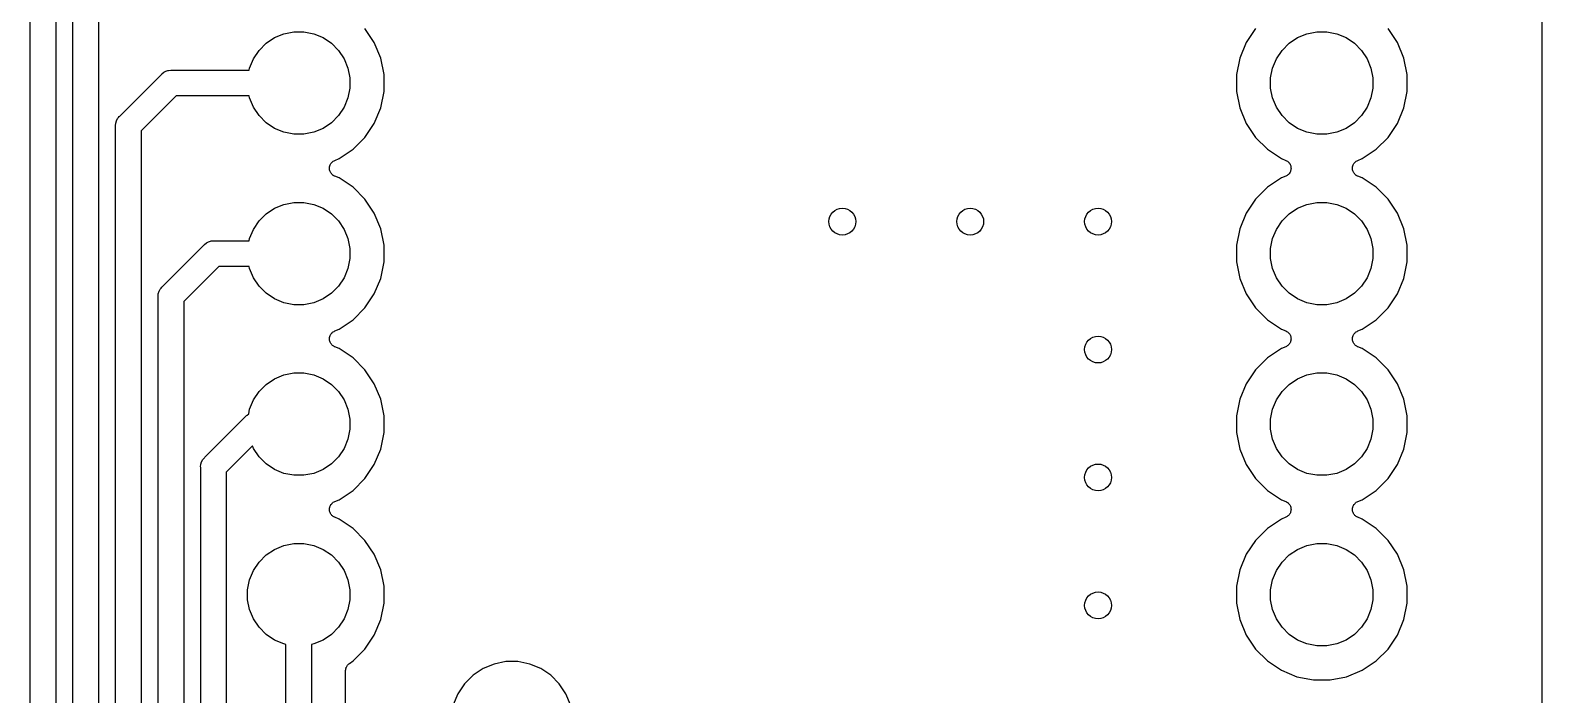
# Model space of a CAD drawing. Extents: x 1.17 to 5.78, y -4.25 to -1.29.
# Drawn here: x 4.893 to 5.779, y -2.784 to -2.394 of the extents above; entities that cross this region are included whole.
import ezdxf

# ---------------------------------------------------------------- set-up
doc = ezdxf.new("R2010")
doc.units = 0
doc.header["$MEASUREMENT"] = 0
doc.layers.add('BLACK', color=7, linetype='CONTINUOUS')

msp = doc.modelspace()

# ---------------------------------------------------------------- linework, layer by layer
at = {"layer": 'BLACK', "linetype": 'CONTINUOUS'}
for p, q in [((5.77902, -1.35086), (5.77902, -4.19873)), ((4.9075, -2.25311), (4.9075, -3.89963)), ((4.8925, -3.89689), (4.8925, -2.27537)), ((4.9175, -3.92189), (4.9175, -2.35037)), ((4.9325, -2.35311), (4.9325, -3.92463)), ((5.09431, -2.40132), (5.08884, -2.39313)), ((5.61116, -2.39313), (5.60569, -2.40132)), ((5.69431, -2.40132), (5.68884, -2.39313)), ((5.0267, -2.40588), (5.03088, -2.4017)), ((5.03088, -2.4017), (5.03579, -2.39841)), ((5.03579, -2.39841), (5.04125, -2.39615)), ((5.04125, -2.39615), (5.04705, -2.395)), ((5.04705, -2.395), (5.05295, -2.395)), ((5.05295, -2.395), (5.05875, -2.39615)), ((5.05875, -2.39615), (5.06421, -2.39841)), ((5.06421, -2.39841), (5.06912, -2.4017)), ((5.06912, -2.4017), (5.0733, -2.40588)), ((5.09808, -2.41042), (5.09431, -2.40132)), ((5.60569, -2.40132), (5.60192, -2.41042)), ((5.6267, -2.40588), (5.63088, -2.4017)), ((5.63088, -2.4017), (5.63579, -2.39841)), ((5.63579, -2.39841), (5.64125, -2.39615)), ((5.64125, -2.39615), (5.64705, -2.395)), ((5.64705, -2.395), (5.65295, -2.395)), ((5.65295, -2.395), (5.65875, -2.39615)), ((5.65875, -2.39615), (5.66421, -2.39841)), ((5.66421, -2.39841), (5.66912, -2.4017)), ((5.66912, -2.4017), (5.6733, -2.40588)), ((5.69808, -2.41042), (5.69431, -2.40132)), ((5.02115, -2.41625), (5.02341, -2.41079)), ((5.02341, -2.41079), (5.0267, -2.40588)), ((5.0733, -2.40588), (5.07659, -2.41079)), ((5.07659, -2.41079), (5.07885, -2.41625)), ((5.1, -2.42008), (5.09808, -2.41042)), ((5.60192, -2.41042), (5.6, -2.42008)), ((5.62115, -2.41625), (5.62341, -2.41079)), ((5.62341, -2.41079), (5.6267, -2.40588)), ((5.6733, -2.40588), (5.67659, -2.41079)), ((5.67659, -2.41079), (5.67885, -2.41625)), ((5.7, -2.42008), (5.69808, -2.41042)), ((4.94496, -2.44444), (4.96944, -2.41996)), ((4.96944, -2.41996), (4.96967, -2.41967)), ((4.96967, -2.41967), (4.97081, -2.41873)), ((4.97081, -2.41873), (4.97212, -2.41804)), ((4.97212, -2.41804), (4.9733, -2.41768)), ((4.9733, -2.41768), (4.97353, -2.41761)), ((4.97353, -2.41761), (4.975, -2.41746)), ((4.975, -2.41746), (4.97537, -2.4175)), ((4.97537, -2.4175), (5.0209, -2.4175)), ((5.0209, -2.4175), (5.02115, -2.41625)), ((5.07885, -2.41625), (5.08, -2.42205)), ((5.1, -2.42992), (5.1, -2.42008)), ((5.6, -2.42008), (5.6, -2.42992)), ((5.62, -2.42205), (5.62115, -2.41625)), ((5.67885, -2.41625), (5.68, -2.42205)), ((5.7, -2.42992), (5.7, -2.42008)), ((5.08, -2.42795), (5.07885, -2.43375)), ((5.08, -2.42205), (5.08, -2.42795)), ((5.62, -2.42795), (5.62, -2.42205)), ((5.62115, -2.43375), (5.62, -2.42795)), ((5.68, -2.42795), (5.67885, -2.43375)), ((5.68, -2.42205), (5.68, -2.42795)), ((4.97811, -2.4325), (4.9575, -2.45311)), ((5.0209, -2.4325), (4.97811, -2.4325)), ((5.02115, -2.43375), (5.0209, -2.4325)), ((5.02341, -2.43921), (5.02115, -2.43375)), ((5.07885, -2.43375), (5.07659, -2.43921)), ((5.09808, -2.43958), (5.1, -2.42992)), ((5.6, -2.42992), (5.60192, -2.43958)), ((5.62341, -2.43921), (5.62115, -2.43375)), ((5.67885, -2.43375), (5.67659, -2.43921)), ((5.69808, -2.43958), (5.7, -2.42992)), ((4.94304, -2.44712), (4.94373, -2.44581)), ((4.94373, -2.44581), (4.94425, -2.44519)), ((4.94425, -2.44519), (4.94467, -2.44467)), ((4.94467, -2.44467), (4.94496, -2.44444)), ((5.0267, -2.44412), (5.02341, -2.43921)), ((5.03088, -2.4483), (5.0267, -2.44412)), ((5.0733, -2.44412), (5.06912, -2.4483)), ((5.07659, -2.43921), (5.0733, -2.44412)), ((5.09431, -2.44868), (5.09808, -2.43958)), ((5.60192, -2.43958), (5.60569, -2.44868)), ((5.6267, -2.44412), (5.62341, -2.43921)), ((5.63088, -2.4483), (5.6267, -2.44412)), ((5.6733, -2.44412), (5.66912, -2.4483)), ((5.67659, -2.43921), (5.6733, -2.44412)), ((5.69431, -2.44868), (5.69808, -2.43958)), ((4.94246, -2.45), (4.94261, -2.44853)), ((4.9425, -2.45037), (4.94246, -2.45)), ((4.9425, -3.94689), (4.9425, -2.45037)), ((4.94261, -2.44853), (4.94304, -2.44712)), ((4.9575, -2.45311), (4.9575, -3.94963)), ((5.03579, -2.45159), (5.03088, -2.4483)), ((5.04125, -2.45385), (5.03579, -2.45159)), ((5.04705, -2.455), (5.04125, -2.45385)), ((5.05295, -2.455), (5.04705, -2.455)), ((5.05875, -2.45385), (5.05295, -2.455)), ((5.06421, -2.45159), (5.05875, -2.45385)), ((5.06912, -2.4483), (5.06421, -2.45159)), ((5.08884, -2.45687), (5.09431, -2.44868)), ((5.60569, -2.44868), (5.61116, -2.45687)), ((5.63579, -2.45159), (5.63088, -2.4483)), ((5.64125, -2.45385), (5.63579, -2.45159)), ((5.64705, -2.455), (5.64125, -2.45385)), ((5.65295, -2.455), (5.64705, -2.455)), ((5.65875, -2.45385), (5.65295, -2.455)), ((5.66421, -2.45159), (5.65875, -2.45385)), ((5.66912, -2.4483), (5.66421, -2.45159)), ((5.68884, -2.45687), (5.69431, -2.44868)), ((5.07368, -2.46931), (5.08187, -2.46384)), ((5.08187, -2.46384), (5.08884, -2.45687)), ((5.61116, -2.45687), (5.61813, -2.46384)), ((5.61813, -2.46384), (5.62632, -2.46931)), ((5.67368, -2.46931), (5.68187, -2.46384)), ((5.68187, -2.46384), (5.68884, -2.45687)), ((5.06826, -2.47353), (5.0684, -2.47307)), ((5.0684, -2.47306), (5.06841, -2.47305)), ((5.0684, -2.47307), (5.0684, -2.47306)), ((5.06841, -2.47305), (5.06864, -2.47263)), ((5.06864, -2.47263), (5.06886, -2.47221)), ((5.06886, -2.47221), (5.06887, -2.4722)), ((5.06887, -2.4722), (5.06918, -2.47183)), ((5.06887, -2.4722), (5.06887, -2.4722)), ((5.06918, -2.47183), (5.06948, -2.47146)), ((5.06948, -2.47146), (5.06949, -2.47145)), ((5.06949, -2.47145), (5.06986, -2.47115)), ((5.06949, -2.47145), (5.06949, -2.47145)), ((5.06986, -2.47115), (5.07024, -2.47084)), ((5.07024, -2.47084), (5.07025, -2.47083)), ((5.07024, -2.47084), (5.07024, -2.47084)), ((5.07025, -2.47083), (5.07067, -2.47061)), ((5.07067, -2.47061), (5.0711, -2.47038)), ((5.0711, -2.47038), (5.07368, -2.46931)), ((5.62632, -2.46931), (5.6289, -2.47038)), ((5.6289, -2.47038), (5.62895, -2.4704)), ((5.62895, -2.4704), (5.62895, -2.4704)), ((5.62895, -2.4704), (5.62895, -2.4704)), ((5.62895, -2.4704), (5.62897, -2.47041)), ((5.62897, -2.47041), (5.62939, -2.47064)), ((5.62939, -2.47064), (5.62981, -2.47087)), ((5.62981, -2.47087), (5.62981, -2.47088)), ((5.62981, -2.47088), (5.62982, -2.47088)), ((5.62982, -2.47088), (5.63019, -2.47119)), ((5.63019, -2.47119), (5.63056, -2.4715)), ((5.63056, -2.4715), (5.63056, -2.4715)), ((5.63056, -2.4715), (5.63057, -2.47151)), ((5.63057, -2.47151), (5.63086, -2.47188)), ((5.63086, -2.47188), (5.63117, -2.47225)), ((5.63117, -2.47225), (5.63117, -2.47226)), ((5.63117, -2.47226), (5.63118, -2.47227)), ((5.63118, -2.47227), (5.6314, -2.47269)), ((5.6314, -2.47269), (5.63162, -2.47312)), ((5.63162, -2.47312), (5.63162, -2.47313)), ((5.63162, -2.47313), (5.63163, -2.47314)), ((5.63163, -2.47314), (5.63176, -2.4736)), ((5.66826, -2.47353), (5.6684, -2.47307)), ((5.6684, -2.47306), (5.66841, -2.47305)), ((5.6684, -2.47307), (5.6684, -2.47306)), ((5.66841, -2.47305), (5.66864, -2.47263)), ((5.66864, -2.47263), (5.66886, -2.47221)), ((5.66886, -2.47221), (5.66887, -2.4722)), ((5.66887, -2.4722), (5.66918, -2.47183)), ((5.66887, -2.4722), (5.66887, -2.4722)), ((5.66918, -2.47183), (5.66948, -2.47146)), ((5.66948, -2.47146), (5.66949, -2.47145)), ((5.66949, -2.47145), (5.66986, -2.47115)), ((5.66949, -2.47145), (5.66949, -2.47145)), ((5.66986, -2.47115), (5.67024, -2.47084)), ((5.67024, -2.47084), (5.67025, -2.47083)), ((5.67024, -2.47084), (5.67024, -2.47084)), ((5.67025, -2.47083), (5.67067, -2.47061)), ((5.67067, -2.47061), (5.6711, -2.47038)), ((5.6711, -2.47038), (5.67368, -2.46931)), ((5.06801, -2.47496), (5.06806, -2.47448)), ((5.06801, -2.47497), (5.06801, -2.47496)), ((5.06806, -2.47545), (5.06801, -2.47497)), ((5.06801, -2.47497), (5.06801, -2.47497)), ((5.06806, -2.47448), (5.06811, -2.474)), ((5.0681, -2.47593), (5.06806, -2.47545)), ((5.0681, -2.47594), (5.0681, -2.47593)), ((5.0681, -2.47595), (5.0681, -2.47594)), ((5.06824, -2.47641), (5.0681, -2.47595)), ((5.06811, -2.474), (5.06811, -2.47399)), ((5.06811, -2.47399), (5.06812, -2.47399)), ((5.06812, -2.47399), (5.06826, -2.47353)), ((5.06837, -2.47686), (5.06824, -2.47641)), ((5.06838, -2.47687), (5.06837, -2.47686)), ((5.06838, -2.47688), (5.06838, -2.47687)), ((5.0686, -2.4773), (5.06838, -2.47688)), ((5.06882, -2.47773), (5.0686, -2.4773)), ((5.06883, -2.47774), (5.06882, -2.47773)), ((5.06883, -2.47775), (5.06883, -2.47774)), ((5.06913, -2.47811), (5.06883, -2.47775)), ((5.06943, -2.47849), (5.06913, -2.47811)), ((5.06944, -2.4785), (5.06943, -2.47849)), ((5.06981, -2.47881), (5.06944, -2.4785)), ((5.06944, -2.4785), (5.06944, -2.4785)), ((5.07018, -2.47912), (5.06981, -2.47881)), ((5.07019, -2.47912), (5.07018, -2.47912)), ((5.07019, -2.47913), (5.07019, -2.47912)), ((5.07061, -2.47936), (5.07019, -2.47913)), ((5.07103, -2.47959), (5.07061, -2.47936)), ((5.07105, -2.4796), (5.07103, -2.47959)), ((5.0711, -2.47962), (5.07105, -2.4796)), ((5.07105, -2.4796), (5.07105, -2.4796)), ((5.07105, -2.4796), (5.07105, -2.4796)), ((5.07368, -2.48069), (5.0711, -2.47962)), ((5.08187, -2.48616), (5.07368, -2.48069)), ((5.62632, -2.48069), (5.61813, -2.48616)), ((5.6289, -2.47962), (5.62632, -2.48069)), ((5.62933, -2.47939), (5.6289, -2.47962)), ((5.62975, -2.47917), (5.62933, -2.47939)), ((5.62976, -2.47916), (5.62975, -2.47917)), ((5.63014, -2.47885), (5.62976, -2.47916)), ((5.62976, -2.47916), (5.62976, -2.47916)), ((5.63051, -2.47855), (5.63014, -2.47885)), ((5.63052, -2.47854), (5.63051, -2.47855)), ((5.63051, -2.47855), (5.63051, -2.47855)), ((5.63083, -2.47817), (5.63052, -2.47854)), ((5.63113, -2.4778), (5.63083, -2.47817)), ((5.63114, -2.47779), (5.63113, -2.4778)), ((5.63113, -2.4778), (5.63113, -2.4778)), ((5.63137, -2.47736), (5.63114, -2.47779)), ((5.63159, -2.47695), (5.63137, -2.47736)), ((5.6316, -2.47694), (5.63159, -2.47695)), ((5.63174, -2.47647), (5.6316, -2.47693)), ((5.6316, -2.47693), (5.6316, -2.47694)), ((5.63188, -2.47601), (5.63174, -2.47647)), ((5.63176, -2.4736), (5.6319, -2.47405)), ((5.63189, -2.47601), (5.63188, -2.47601)), ((5.63194, -2.47552), (5.63189, -2.476)), ((5.63189, -2.476), (5.63189, -2.47601)), ((5.6319, -2.47405), (5.6319, -2.47406)), ((5.6319, -2.47406), (5.6319, -2.47407)), ((5.6319, -2.47407), (5.63194, -2.47455)), ((5.63194, -2.47455), (5.63199, -2.47503)), ((5.63199, -2.47504), (5.63194, -2.47552)), ((5.63199, -2.47503), (5.63199, -2.47503)), ((5.63199, -2.47503), (5.63199, -2.47504)), ((5.66801, -2.47496), (5.66806, -2.47448)), ((5.66801, -2.47497), (5.66801, -2.47496)), ((5.66806, -2.47545), (5.66801, -2.47497)), ((5.66801, -2.47497), (5.66801, -2.47497)), ((5.66806, -2.47448), (5.66811, -2.474)), ((5.6681, -2.47593), (5.66806, -2.47545)), ((5.6681, -2.47594), (5.6681, -2.47593)), ((5.6681, -2.47595), (5.6681, -2.47594)), ((5.66824, -2.47641), (5.6681, -2.47595)), ((5.66811, -2.474), (5.66811, -2.47399)), ((5.66811, -2.47399), (5.66812, -2.47399)), ((5.66812, -2.47399), (5.66826, -2.47353)), ((5.66837, -2.47686), (5.66824, -2.47641)), ((5.66838, -2.47687), (5.66837, -2.47686)), ((5.66838, -2.47688), (5.66838, -2.47687)), ((5.6686, -2.4773), (5.66838, -2.47688)), ((5.66882, -2.47773), (5.6686, -2.4773)), ((5.66883, -2.47774), (5.66882, -2.47773)), ((5.66883, -2.47775), (5.66883, -2.47774)), ((5.66913, -2.47811), (5.66883, -2.47775)), ((5.66943, -2.47849), (5.66913, -2.47811)), ((5.66944, -2.4785), (5.66943, -2.47849)), ((5.66981, -2.47881), (5.66944, -2.4785)), ((5.66944, -2.4785), (5.66944, -2.4785)), ((5.67018, -2.47912), (5.66981, -2.47881)), ((5.67019, -2.47912), (5.67018, -2.47912)), ((5.67019, -2.47913), (5.67019, -2.47912)), ((5.67061, -2.47936), (5.67019, -2.47913)), ((5.67103, -2.47959), (5.67061, -2.47936)), ((5.67105, -2.4796), (5.67103, -2.47959)), ((5.6711, -2.47962), (5.67105, -2.4796)), ((5.67105, -2.4796), (5.67105, -2.4796)), ((5.67105, -2.4796), (5.67105, -2.4796)), ((5.67368, -2.48069), (5.6711, -2.47962)), ((5.68187, -2.48616), (5.67368, -2.48069)), ((5.08884, -2.49313), (5.08187, -2.48616)), ((5.61813, -2.48616), (5.61116, -2.49313)), ((5.68884, -2.49313), (5.68187, -2.48616)), ((5.03088, -2.5017), (5.03579, -2.49841)), ((5.03579, -2.49841), (5.04125, -2.49615)), ((5.04125, -2.49615), (5.04705, -2.495)), ((5.04705, -2.495), (5.05295, -2.495)), ((5.05295, -2.495), (5.05875, -2.49615)), ((5.05875, -2.49615), (5.06421, -2.49841)), ((5.06421, -2.49841), (5.06912, -2.5017)), ((5.09431, -2.50132), (5.08884, -2.49313)), ((5.61116, -2.49313), (5.60569, -2.50132)), ((5.63088, -2.5017), (5.63579, -2.49841)), ((5.63579, -2.49841), (5.64125, -2.49615)), ((5.64125, -2.49615), (5.64705, -2.495)), ((5.64705, -2.495), (5.65295, -2.495)), ((5.65295, -2.495), (5.65875, -2.49615)), ((5.65875, -2.49615), (5.66421, -2.49841)), ((5.66421, -2.49841), (5.66912, -2.5017)), ((5.69431, -2.50132), (5.68884, -2.49313)), ((5.02341, -2.51079), (5.0267, -2.50588)), ((5.0267, -2.50588), (5.03088, -2.5017)), ((5.06912, -2.5017), (5.0733, -2.50588)), ((5.0733, -2.50588), (5.07659, -2.51079)), ((5.09808, -2.51042), (5.09431, -2.50132)), ((5.60569, -2.50132), (5.60192, -2.51042)), ((5.62341, -2.51079), (5.6267, -2.50588)), ((5.6267, -2.50588), (5.63088, -2.5017)), ((5.66912, -2.5017), (5.6733, -2.50588)), ((5.6733, -2.50588), (5.67659, -2.51079)), ((5.69808, -2.51042), (5.69431, -2.50132)), ((4.99712, -2.51804), (4.9983, -2.51768)), ((4.9983, -2.51768), (4.99853, -2.51761)), ((4.99853, -2.51761), (5, -2.51746)), ((5, -2.51746), (5.00037, -2.5175)), ((5.00037, -2.5175), (5.0209, -2.5175)), ((5.0209, -2.5175), (5.02115, -2.51625)), ((5.02115, -2.51625), (5.02341, -2.51079)), ((5.07659, -2.51079), (5.07885, -2.51625)), ((5.07885, -2.51625), (5.08, -2.52205)), ((5.1, -2.52008), (5.09808, -2.51042)), ((5.60192, -2.51042), (5.6, -2.52008)), ((5.62, -2.52205), (5.62115, -2.51625)), ((5.62115, -2.51625), (5.62341, -2.51079)), ((5.67659, -2.51079), (5.67885, -2.51625)), ((5.67885, -2.51625), (5.68, -2.52205)), ((5.7, -2.52008), (5.69808, -2.51042)), ((4.96996, -2.54444), (4.99444, -2.51996)), ((4.99444, -2.51996), (4.99467, -2.51967)), ((4.99467, -2.51967), (4.99581, -2.51873)), ((4.99581, -2.51873), (4.99712, -2.51804)), ((5.08, -2.52205), (5.08, -2.52795)), ((5.1, -2.52992), (5.1, -2.52008)), ((5.6, -2.52008), (5.6, -2.52992)), ((5.62, -2.52795), (5.62, -2.52205)), ((5.68, -2.52205), (5.68, -2.52795)), ((5.7, -2.52992), (5.7, -2.52008)), ((5.00311, -2.5325), (4.9825, -2.55311)), ((5.0209, -2.5325), (5.00311, -2.5325)), ((5.02115, -2.53375), (5.0209, -2.5325)), ((5.02341, -2.53921), (5.02115, -2.53375)), ((5.07885, -2.53375), (5.07659, -2.53921)), ((5.08, -2.52795), (5.07885, -2.53375)), ((5.09808, -2.53958), (5.1, -2.52992)), ((5.6, -2.52992), (5.60192, -2.53958)), ((5.62115, -2.53375), (5.62, -2.52795)), ((5.62341, -2.53921), (5.62115, -2.53375)), ((5.67885, -2.53375), (5.67659, -2.53921)), ((5.68, -2.52795), (5.67885, -2.53375)), ((5.69808, -2.53958), (5.7, -2.52992)), ((5.0267, -2.54412), (5.02341, -2.53921)), ((5.03088, -2.5483), (5.0267, -2.54412)), ((5.0733, -2.54412), (5.06912, -2.5483)), ((5.07659, -2.53921), (5.0733, -2.54412)), ((5.09431, -2.54868), (5.09808, -2.53958)), ((5.60192, -2.53958), (5.60569, -2.54868)), ((5.6267, -2.54412), (5.62341, -2.53921)), ((5.63088, -2.5483), (5.6267, -2.54412)), ((5.6733, -2.54412), (5.66912, -2.5483)), ((5.67659, -2.53921), (5.6733, -2.54412)), ((5.69431, -2.54868), (5.69808, -2.53958)), ((4.96746, -2.55), (4.96761, -2.54853)), ((4.9675, -2.55037), (4.96746, -2.55)), ((4.9675, -3.97189), (4.9675, -2.55037)), ((4.96761, -2.54853), (4.96804, -2.54712)), ((4.96804, -2.54712), (4.96873, -2.54581)), ((4.96873, -2.54581), (4.96925, -2.54519)), ((4.96925, -2.54519), (4.96967, -2.54467)), ((4.96967, -2.54467), (4.96996, -2.54444)), ((4.9825, -2.55311), (4.9825, -3.97463)), ((5.03579, -2.55159), (5.03088, -2.5483)), ((5.04125, -2.55385), (5.03579, -2.55159)), ((5.06421, -2.55159), (5.05875, -2.55385)), ((5.06912, -2.5483), (5.06421, -2.55159)), ((5.08884, -2.55687), (5.09431, -2.54868)), ((5.60569, -2.54868), (5.61116, -2.55687)), ((5.63579, -2.55159), (5.63088, -2.5483)), ((5.64125, -2.55385), (5.63579, -2.55159)), ((5.66421, -2.55159), (5.65875, -2.55385)), ((5.66912, -2.5483), (5.66421, -2.55159)), ((5.68884, -2.55687), (5.69431, -2.54868)), ((5.04705, -2.555), (5.04125, -2.55385)), ((5.05295, -2.555), (5.04705, -2.555)), ((5.05875, -2.55385), (5.05295, -2.555)), ((5.08187, -2.56384), (5.08884, -2.55687)), ((5.61116, -2.55687), (5.61813, -2.56384)), ((5.64705, -2.555), (5.64125, -2.55385)), ((5.65295, -2.555), (5.64705, -2.555)), ((5.65875, -2.55385), (5.65295, -2.555)), ((5.68187, -2.56384), (5.68884, -2.55687)), ((5.06986, -2.57115), (5.07024, -2.57084)), ((5.07024, -2.57084), (5.07025, -2.57083)), ((5.07024, -2.57084), (5.07024, -2.57084)), ((5.07025, -2.57083), (5.07067, -2.57061)), ((5.07067, -2.57061), (5.0711, -2.57038)), ((5.0711, -2.57038), (5.07368, -2.56931)), ((5.07368, -2.56931), (5.08187, -2.56384)), ((5.61813, -2.56384), (5.62632, -2.56931)), ((5.62632, -2.56931), (5.6289, -2.57038)), ((5.6289, -2.57038), (5.62895, -2.5704)), ((5.62895, -2.5704), (5.62895, -2.5704)), ((5.62895, -2.5704), (5.62895, -2.5704)), ((5.62895, -2.5704), (5.62897, -2.57041)), ((5.62897, -2.57041), (5.62939, -2.57064)), ((5.62939, -2.57064), (5.62981, -2.57087)), ((5.62981, -2.57087), (5.62981, -2.57088)), ((5.62981, -2.57088), (5.62982, -2.57088)), ((5.62982, -2.57088), (5.63019, -2.57119)), ((5.66986, -2.57115), (5.67024, -2.57084)), ((5.67024, -2.57084), (5.67025, -2.57083)), ((5.67024, -2.57084), (5.67024, -2.57084)), ((5.67025, -2.57083), (5.67067, -2.57061)), ((5.67067, -2.57061), (5.6711, -2.57038)), ((5.6711, -2.57038), (5.67368, -2.56931)), ((5.67368, -2.56931), (5.68187, -2.56384)), ((5.06801, -2.57496), (5.06806, -2.57448)), ((5.06801, -2.57497), (5.06801, -2.57496)), ((5.06806, -2.57545), (5.06801, -2.57497)), ((5.06801, -2.57497), (5.06801, -2.57497)), ((5.06806, -2.57448), (5.06811, -2.574)), ((5.0681, -2.57593), (5.06806, -2.57545)), ((5.0681, -2.57594), (5.0681, -2.57593)), ((5.0681, -2.57595), (5.0681, -2.57594)), ((5.06824, -2.57641), (5.0681, -2.57595)), ((5.06811, -2.574), (5.06811, -2.57399)), ((5.06811, -2.57399), (5.06812, -2.57399)), ((5.06812, -2.57399), (5.06826, -2.57353)), ((5.06837, -2.57686), (5.06824, -2.57641)), ((5.06826, -2.57353), (5.0684, -2.57307)), ((5.06838, -2.57687), (5.06837, -2.57686)), ((5.06838, -2.57688), (5.06838, -2.57687)), ((5.0686, -2.5773), (5.06838, -2.57688)), ((5.0684, -2.57306), (5.06841, -2.57305)), ((5.0684, -2.57307), (5.0684, -2.57306)), ((5.06841, -2.57305), (5.06864, -2.57263)), ((5.06882, -2.57773), (5.0686, -2.5773)), ((5.06864, -2.57263), (5.06886, -2.57221)), ((5.06883, -2.57774), (5.06882, -2.57773)), ((5.06883, -2.57775), (5.06883, -2.57774)), ((5.06913, -2.57811), (5.06883, -2.57775)), ((5.06886, -2.57221), (5.06887, -2.5722)), ((5.06887, -2.5722), (5.06918, -2.57183)), ((5.06887, -2.5722), (5.06887, -2.5722)), ((5.06943, -2.57849), (5.06913, -2.57811)), ((5.06918, -2.57183), (5.06948, -2.57146)), ((5.06944, -2.5785), (5.06943, -2.57849)), ((5.06981, -2.57881), (5.06944, -2.5785)), ((5.06944, -2.5785), (5.06944, -2.5785)), ((5.06948, -2.57146), (5.06949, -2.57145)), ((5.06949, -2.57145), (5.06986, -2.57115)), ((5.06949, -2.57145), (5.06949, -2.57145)), ((5.07018, -2.57912), (5.06981, -2.57881)), ((5.07019, -2.57912), (5.07018, -2.57912)), ((5.07019, -2.57913), (5.07019, -2.57912)), ((5.07061, -2.57936), (5.07019, -2.57913)), ((5.07103, -2.57959), (5.07061, -2.57936)), ((5.07105, -2.5796), (5.07103, -2.57959)), ((5.0711, -2.57962), (5.07105, -2.5796)), ((5.07105, -2.5796), (5.07105, -2.5796)), ((5.07105, -2.5796), (5.07105, -2.5796)), ((5.07368, -2.58069), (5.0711, -2.57962)), ((5.6289, -2.57962), (5.62632, -2.58069)), ((5.62933, -2.57939), (5.6289, -2.57962)), ((5.62975, -2.57917), (5.62933, -2.57939)), ((5.62976, -2.57916), (5.62975, -2.57917)), ((5.63014, -2.57885), (5.62976, -2.57916)), ((5.62976, -2.57916), (5.62976, -2.57916)), ((5.63051, -2.57855), (5.63014, -2.57885)), ((5.63019, -2.57119), (5.63056, -2.5715)), ((5.63052, -2.57854), (5.63051, -2.57855)), ((5.63051, -2.57855), (5.63051, -2.57855)), ((5.63083, -2.57817), (5.63052, -2.57854)), ((5.63056, -2.5715), (5.63056, -2.5715)), ((5.63056, -2.5715), (5.63057, -2.57151)), ((5.63057, -2.57151), (5.63086, -2.57188)), ((5.63113, -2.5778), (5.63083, -2.57817)), ((5.63086, -2.57188), (5.63117, -2.57225)), ((5.63114, -2.57779), (5.63113, -2.5778)), ((5.63113, -2.5778), (5.63113, -2.5778)), ((5.63137, -2.57736), (5.63114, -2.57779)), ((5.63117, -2.57225), (5.63117, -2.57226)), ((5.63117, -2.57226), (5.63118, -2.57227)), ((5.63118, -2.57227), (5.6314, -2.57269)), ((5.63159, -2.57695), (5.63137, -2.57736)), ((5.6314, -2.57269), (5.63162, -2.57312)), ((5.6316, -2.57694), (5.63159, -2.57695)), ((5.63174, -2.57647), (5.6316, -2.57693)), ((5.6316, -2.57693), (5.6316, -2.57694)), ((5.63162, -2.57312), (5.63162, -2.57313)), ((5.63162, -2.57313), (5.63163, -2.57314)), ((5.63163, -2.57314), (5.63176, -2.5736)), ((5.63188, -2.57601), (5.63174, -2.57647)), ((5.63176, -2.5736), (5.6319, -2.57405)), ((5.63189, -2.57601), (5.63188, -2.57601)), ((5.63194, -2.57552), (5.63189, -2.576)), ((5.63189, -2.576), (5.63189, -2.57601)), ((5.6319, -2.57405), (5.6319, -2.57406)), ((5.6319, -2.57406), (5.6319, -2.57407)), ((5.6319, -2.57407), (5.63194, -2.57455)), ((5.63194, -2.57455), (5.63199, -2.57503)), ((5.63199, -2.57504), (5.63194, -2.57552)), ((5.63199, -2.57503), (5.63199, -2.57503)), ((5.63199, -2.57503), (5.63199, -2.57504)), ((5.66801, -2.57496), (5.66806, -2.57448)), ((5.66801, -2.57497), (5.66801, -2.57496)), ((5.66806, -2.57545), (5.66801, -2.57497)), ((5.66801, -2.57497), (5.66801, -2.57497)), ((5.66806, -2.57448), (5.66811, -2.574)), ((5.6681, -2.57593), (5.66806, -2.57545)), ((5.6681, -2.57594), (5.6681, -2.57593)), ((5.6681, -2.57595), (5.6681, -2.57594)), ((5.66824, -2.57641), (5.6681, -2.57595)), ((5.66811, -2.574), (5.66811, -2.57399)), ((5.66811, -2.57399), (5.66812, -2.57399)), ((5.66812, -2.57399), (5.66826, -2.57353)), ((5.66837, -2.57686), (5.66824, -2.57641)), ((5.66826, -2.57353), (5.6684, -2.57307)), ((5.66838, -2.57687), (5.66837, -2.57686)), ((5.66838, -2.57688), (5.66838, -2.57687)), ((5.6686, -2.5773), (5.66838, -2.57688)), ((5.6684, -2.57306), (5.66841, -2.57305)), ((5.6684, -2.57307), (5.6684, -2.57306)), ((5.66841, -2.57305), (5.66864, -2.57263)), ((5.66882, -2.57773), (5.6686, -2.5773)), ((5.66864, -2.57263), (5.66886, -2.57221)), ((5.66883, -2.57774), (5.66882, -2.57773)), ((5.66883, -2.57775), (5.66883, -2.57774)), ((5.66913, -2.57811), (5.66883, -2.57775)), ((5.66886, -2.57221), (5.66887, -2.5722)), ((5.66887, -2.5722), (5.66918, -2.57183)), ((5.66887, -2.5722), (5.66887, -2.5722)), ((5.66943, -2.57849), (5.66913, -2.57811)), ((5.66918, -2.57183), (5.66948, -2.57146)), ((5.66944, -2.5785), (5.66943, -2.57849)), ((5.66981, -2.57881), (5.66944, -2.5785)), ((5.66944, -2.5785), (5.66944, -2.5785)), ((5.66948, -2.57146), (5.66949, -2.57145)), ((5.66949, -2.57145), (5.66986, -2.57115)), ((5.66949, -2.57145), (5.66949, -2.57145)), ((5.67018, -2.57912), (5.66981, -2.57881)), ((5.67019, -2.57912), (5.67018, -2.57912)), ((5.67019, -2.57913), (5.67019, -2.57912)), ((5.67061, -2.57936), (5.67019, -2.57913)), ((5.67103, -2.57959), (5.67061, -2.57936)), ((5.67105, -2.5796), (5.67103, -2.57959)), ((5.6711, -2.57962), (5.67105, -2.5796)), ((5.67105, -2.5796), (5.67105, -2.5796)), ((5.67105, -2.5796), (5.67105, -2.5796)), ((5.67368, -2.58069), (5.6711, -2.57962)), ((5.08187, -2.58616), (5.07368, -2.58069)), ((5.08884, -2.59313), (5.08187, -2.58616)), ((5.61813, -2.58616), (5.61116, -2.59313)), ((5.62632, -2.58069), (5.61813, -2.58616)), ((5.68187, -2.58616), (5.67368, -2.58069)), ((5.68884, -2.59313), (5.68187, -2.58616)), ((5.03579, -2.59841), (5.04125, -2.59615)), ((5.04125, -2.59615), (5.04705, -2.595)), ((5.04705, -2.595), (5.05295, -2.595)), ((5.05295, -2.595), (5.05875, -2.59615)), ((5.05875, -2.59615), (5.06421, -2.59841)), ((5.09431, -2.60132), (5.08884, -2.59313)), ((5.61116, -2.59313), (5.60569, -2.60132)), ((5.63579, -2.59841), (5.64125, -2.59615)), ((5.64125, -2.59615), (5.64705, -2.595)), ((5.64705, -2.595), (5.65295, -2.595)), ((5.65295, -2.595), (5.65875, -2.59615)), ((5.65875, -2.59615), (5.66421, -2.59841)), ((5.69431, -2.60132), (5.68884, -2.59313)), ((5.02341, -2.61079), (5.0267, -2.60588)), ((5.0267, -2.60588), (5.03088, -2.6017)), ((5.03088, -2.6017), (5.03579, -2.59841)), ((5.06421, -2.59841), (5.06912, -2.6017)), ((5.06912, -2.6017), (5.0733, -2.60588)), ((5.0733, -2.60588), (5.07659, -2.61079)), ((5.09808, -2.61042), (5.09431, -2.60132)), ((5.60569, -2.60132), (5.60192, -2.61042)), ((5.62341, -2.61079), (5.6267, -2.60588)), ((5.6267, -2.60588), (5.63088, -2.6017)), ((5.63088, -2.6017), (5.63579, -2.59841)), ((5.66421, -2.59841), (5.66912, -2.6017)), ((5.66912, -2.6017), (5.6733, -2.60588)), ((5.6733, -2.60588), (5.67659, -2.61079)), ((5.69808, -2.61042), (5.69431, -2.60132)), ((5.02115, -2.61625), (5.02341, -2.61079)), ((5.07659, -2.61079), (5.07885, -2.61625)), ((5.1, -2.62008), (5.09808, -2.61042)), ((5.60192, -2.61042), (5.6, -2.62008)), ((5.62115, -2.61625), (5.62341, -2.61079)), ((5.67659, -2.61079), (5.67885, -2.61625)), ((5.7, -2.62008), (5.69808, -2.61042)), ((4.99496, -2.64444), (5.01944, -2.61996)), ((5.01944, -2.61996), (5.01967, -2.61967)), ((5.01967, -2.61967), (5.02063, -2.61889)), ((5.02063, -2.61889), (5.02115, -2.61625)), ((5.07885, -2.61625), (5.08, -2.62205)), ((5.08, -2.62205), (5.08, -2.62795)), ((5.1, -2.62992), (5.1, -2.62008)), ((5.6, -2.62008), (5.6, -2.62992)), ((5.62, -2.62205), (5.62115, -2.61625)), ((5.62, -2.62795), (5.62, -2.62205)), ((5.67885, -2.61625), (5.68, -2.62205)), ((5.68, -2.62205), (5.68, -2.62795)), ((5.7, -2.62992), (5.7, -2.62008)), ((5.08, -2.62795), (5.07885, -2.63375)), ((5.09808, -2.63958), (5.1, -2.62992)), ((5.6, -2.62992), (5.60192, -2.63958)), ((5.62115, -2.63375), (5.62, -2.62795)), ((5.68, -2.62795), (5.67885, -2.63375)), ((5.69808, -2.63958), (5.7, -2.62992)), ((5.02282, -2.63778), (5.0075, -2.65311)), ((5.02341, -2.63921), (5.02282, -2.63778)), ((5.0267, -2.64412), (5.02341, -2.63921)), ((5.07659, -2.63921), (5.0733, -2.64412)), ((5.07885, -2.63375), (5.07659, -2.63921)), ((5.09431, -2.64868), (5.09808, -2.63958)), ((5.60192, -2.63958), (5.60569, -2.64868)), ((5.62341, -2.63921), (5.62115, -2.63375)), ((5.6267, -2.64412), (5.62341, -2.63921)), ((5.67659, -2.63921), (5.6733, -2.64412)), ((5.67885, -2.63375), (5.67659, -2.63921)), ((5.69431, -2.64868), (5.69808, -2.63958)), ((4.99246, -2.65), (4.99261, -2.64853)), ((4.9925, -2.65037), (4.99246, -2.65)), ((4.9925, -3.99689), (4.9925, -2.65037)), ((4.99261, -2.64853), (4.99304, -2.64712)), ((4.99304, -2.64712), (4.99373, -2.64581)), ((4.99373, -2.64581), (4.99425, -2.64519)), ((4.99425, -2.64519), (4.99467, -2.64467)), ((4.99467, -2.64467), (4.99496, -2.64444)), ((5.03088, -2.6483), (5.0267, -2.64412)), ((5.03579, -2.65159), (5.03088, -2.6483)), ((5.06912, -2.6483), (5.06421, -2.65159)), ((5.0733, -2.64412), (5.06912, -2.6483)), ((5.08884, -2.65687), (5.09431, -2.64868)), ((5.60569, -2.64868), (5.61116, -2.65687)), ((5.63088, -2.6483), (5.6267, -2.64412)), ((5.63579, -2.65159), (5.63088, -2.6483)), ((5.66912, -2.6483), (5.66421, -2.65159)), ((5.6733, -2.64412), (5.66912, -2.6483)), ((5.68884, -2.65687), (5.69431, -2.64868)), ((5.0075, -2.65311), (5.0075, -3.99963)), ((5.04125, -2.65385), (5.03579, -2.65159)), ((5.04705, -2.655), (5.04125, -2.65385)), ((5.05295, -2.655), (5.04705, -2.655)), ((5.05875, -2.65385), (5.05295, -2.655)), ((5.06421, -2.65159), (5.05875, -2.65385)), ((5.08187, -2.66384), (5.08884, -2.65687)), ((5.61116, -2.65687), (5.61813, -2.66384)), ((5.64125, -2.65385), (5.63579, -2.65159)), ((5.64705, -2.655), (5.64125, -2.65385)), ((5.65295, -2.655), (5.64705, -2.655)), ((5.65875, -2.65385), (5.65295, -2.655)), ((5.66421, -2.65159), (5.65875, -2.65385)), ((5.68187, -2.66384), (5.68884, -2.65687)), ((5.07368, -2.66931), (5.08187, -2.66384)), ((5.61813, -2.66384), (5.62632, -2.66931)), ((5.67368, -2.66931), (5.68187, -2.66384)), ((5.06801, -2.67496), (5.06806, -2.67448)), ((5.06801, -2.67497), (5.06801, -2.67496)), ((5.06806, -2.67545), (5.06801, -2.67497)), ((5.06801, -2.67497), (5.06801, -2.67497)), ((5.06806, -2.67448), (5.06811, -2.674)), ((5.0681, -2.67593), (5.06806, -2.67545)), ((5.0681, -2.67594), (5.0681, -2.67593)), ((5.0681, -2.67595), (5.0681, -2.67594)), ((5.06824, -2.67641), (5.0681, -2.67595)), ((5.06811, -2.674), (5.06811, -2.67399)), ((5.06811, -2.67399), (5.06812, -2.67399)), ((5.06812, -2.67399), (5.06826, -2.67353)), ((5.06837, -2.67686), (5.06824, -2.67641)), ((5.06826, -2.67353), (5.0684, -2.67307)), ((5.06838, -2.67687), (5.06837, -2.67686)), ((5.06838, -2.67688), (5.06838, -2.67687)), ((5.0686, -2.6773), (5.06838, -2.67688)), ((5.0684, -2.67306), (5.06841, -2.67305)), ((5.0684, -2.67307), (5.0684, -2.67306)), ((5.06841, -2.67305), (5.06864, -2.67263)), ((5.06864, -2.67263), (5.06886, -2.67221)), ((5.06886, -2.67221), (5.06887, -2.6722)), ((5.06887, -2.6722), (5.06918, -2.67183)), ((5.06887, -2.6722), (5.06887, -2.6722)), ((5.06918, -2.67183), (5.06948, -2.67146)), ((5.06948, -2.67146), (5.06949, -2.67145)), ((5.06949, -2.67145), (5.06986, -2.67115)), ((5.06949, -2.67145), (5.06949, -2.67145)), ((5.06986, -2.67115), (5.07024, -2.67084)), ((5.07024, -2.67084), (5.07025, -2.67083)), ((5.07024, -2.67084), (5.07024, -2.67084)), ((5.07025, -2.67083), (5.07067, -2.67061)), ((5.07067, -2.67061), (5.0711, -2.67038)), ((5.0711, -2.67038), (5.07368, -2.66931)), ((5.62632, -2.66931), (5.6289, -2.67038)), ((5.6289, -2.67038), (5.62895, -2.6704)), ((5.62895, -2.6704), (5.62895, -2.6704)), ((5.62895, -2.6704), (5.62895, -2.6704)), ((5.62895, -2.6704), (5.62897, -2.67041)), ((5.62897, -2.67041), (5.62939, -2.67064)), ((5.62939, -2.67064), (5.62981, -2.67087)), ((5.62981, -2.67087), (5.62981, -2.67088)), ((5.62981, -2.67088), (5.62982, -2.67088)), ((5.62982, -2.67088), (5.63019, -2.67119)), ((5.63019, -2.67119), (5.63056, -2.6715)), ((5.63056, -2.6715), (5.63056, -2.6715)), ((5.63056, -2.6715), (5.63057, -2.67151)), ((5.63057, -2.67151), (5.63086, -2.67188)), ((5.63086, -2.67188), (5.63117, -2.67225)), ((5.63117, -2.67225), (5.63117, -2.67226)), ((5.63117, -2.67226), (5.63118, -2.67227)), ((5.63118, -2.67227), (5.6314, -2.67269)), ((5.63159, -2.67695), (5.63137, -2.67736)), ((5.6314, -2.67269), (5.63162, -2.67312)), ((5.6316, -2.67694), (5.63159, -2.67695)), ((5.63174, -2.67647), (5.6316, -2.67693)), ((5.6316, -2.67693), (5.6316, -2.67694)), ((5.63162, -2.67312), (5.63162, -2.67313)), ((5.63162, -2.67313), (5.63163, -2.67314)), ((5.63163, -2.67314), (5.63176, -2.6736)), ((5.63188, -2.67601), (5.63174, -2.67647)), ((5.63176, -2.6736), (5.6319, -2.67405)), ((5.63189, -2.67601), (5.63188, -2.67601)), ((5.63194, -2.67552), (5.63189, -2.676)), ((5.63189, -2.676), (5.63189, -2.67601)), ((5.6319, -2.67405), (5.6319, -2.67406)), ((5.6319, -2.67406), (5.6319, -2.67407)), ((5.6319, -2.67407), (5.63194, -2.67455)), ((5.63194, -2.67455), (5.63199, -2.67503)), ((5.63199, -2.67504), (5.63194, -2.67552)), ((5.63199, -2.67503), (5.63199, -2.67503)), ((5.63199, -2.67503), (5.63199, -2.67504)), ((5.66801, -2.67496), (5.66806, -2.67448)), ((5.66801, -2.67497), (5.66801, -2.67496)), ((5.66806, -2.67545), (5.66801, -2.67497)), ((5.66801, -2.67497), (5.66801, -2.67497)), ((5.66806, -2.67448), (5.66811, -2.674)), ((5.6681, -2.67593), (5.66806, -2.67545)), ((5.6681, -2.67594), (5.6681, -2.67593)), ((5.6681, -2.67595), (5.6681, -2.67594)), ((5.66824, -2.67641), (5.6681, -2.67595)), ((5.66811, -2.674), (5.66811, -2.67399)), ((5.66811, -2.67399), (5.66812, -2.67399)), ((5.66812, -2.67399), (5.66826, -2.67353)), ((5.66837, -2.67686), (5.66824, -2.67641)), ((5.66826, -2.67353), (5.6684, -2.67307)), ((5.66838, -2.67687), (5.66837, -2.67686)), ((5.66838, -2.67688), (5.66838, -2.67687)), ((5.6686, -2.6773), (5.66838, -2.67688)), ((5.6684, -2.67306), (5.66841, -2.67305)), ((5.6684, -2.67307), (5.6684, -2.67306)), ((5.66841, -2.67305), (5.66864, -2.67263)), ((5.66864, -2.67263), (5.66886, -2.67221)), ((5.66886, -2.67221), (5.66887, -2.6722)), ((5.66887, -2.6722), (5.66918, -2.67183)), ((5.66887, -2.6722), (5.66887, -2.6722)), ((5.66918, -2.67183), (5.66948, -2.67146)), ((5.66948, -2.67146), (5.66949, -2.67145)), ((5.66949, -2.67145), (5.66986, -2.67115)), ((5.66949, -2.67145), (5.66949, -2.67145)), ((5.66986, -2.67115), (5.67024, -2.67084)), ((5.67024, -2.67084), (5.67025, -2.67083)), ((5.67024, -2.67084), (5.67024, -2.67084)), ((5.67025, -2.67083), (5.67067, -2.67061)), ((5.67067, -2.67061), (5.6711, -2.67038)), ((5.6711, -2.67038), (5.67368, -2.66931)), ((5.06882, -2.67773), (5.0686, -2.6773)), ((5.06883, -2.67774), (5.06882, -2.67773)), ((5.06883, -2.67775), (5.06883, -2.67774)), ((5.06913, -2.67811), (5.06883, -2.67775)), ((5.06943, -2.67849), (5.06913, -2.67811)), ((5.06944, -2.6785), (5.06943, -2.67849)), ((5.06981, -2.67881), (5.06944, -2.6785)), ((5.06944, -2.6785), (5.06944, -2.6785)), ((5.07018, -2.67912), (5.06981, -2.67881)), ((5.07019, -2.67912), (5.07018, -2.67912)), ((5.07019, -2.67913), (5.07019, -2.67912)), ((5.07061, -2.67936), (5.07019, -2.67913)), ((5.07103, -2.67959), (5.07061, -2.67936)), ((5.07105, -2.6796), (5.07103, -2.67959)), ((5.0711, -2.67962), (5.07105, -2.6796)), ((5.07105, -2.6796), (5.07105, -2.6796)), ((5.07105, -2.6796), (5.07105, -2.6796)), ((5.07368, -2.68069), (5.0711, -2.67962)), ((5.08187, -2.68616), (5.07368, -2.68069)), ((5.62632, -2.68069), (5.61813, -2.68616)), ((5.6289, -2.67962), (5.62632, -2.68069)), ((5.62933, -2.67939), (5.6289, -2.67962)), ((5.62975, -2.67917), (5.62933, -2.67939)), ((5.62976, -2.67916), (5.62975, -2.67917)), ((5.63014, -2.67885), (5.62976, -2.67916)), ((5.62976, -2.67916), (5.62976, -2.67916)), ((5.63051, -2.67855), (5.63014, -2.67885)), ((5.63052, -2.67854), (5.63051, -2.67855)), ((5.63051, -2.67855), (5.63051, -2.67855)), ((5.63083, -2.67816), (5.63052, -2.67854)), ((5.63113, -2.6778), (5.63083, -2.67816)), ((5.63114, -2.67779), (5.63113, -2.6778)), ((5.63113, -2.6778), (5.63113, -2.6778)), ((5.63137, -2.67736), (5.63114, -2.67779)), ((5.66882, -2.67773), (5.6686, -2.6773)), ((5.66883, -2.67774), (5.66882, -2.67773)), ((5.66883, -2.67775), (5.66883, -2.67774)), ((5.66913, -2.67811), (5.66883, -2.67775)), ((5.66943, -2.67849), (5.66913, -2.67811)), ((5.66944, -2.6785), (5.66943, -2.67849)), ((5.66981, -2.67881), (5.66944, -2.6785)), ((5.66944, -2.6785), (5.66944, -2.6785)), ((5.67018, -2.67912), (5.66981, -2.67881)), ((5.67019, -2.67912), (5.67018, -2.67912)), ((5.67019, -2.67913), (5.67019, -2.67912)), ((5.67061, -2.67936), (5.67019, -2.67913)), ((5.67103, -2.67959), (5.67061, -2.67936)), ((5.67105, -2.6796), (5.67103, -2.67959)), ((5.6711, -2.67962), (5.67105, -2.6796)), ((5.67105, -2.6796), (5.67105, -2.6796)), ((5.67105, -2.6796), (5.67105, -2.6796)), ((5.67368, -2.68069), (5.6711, -2.67962)), ((5.68187, -2.68616), (5.67368, -2.68069)), ((5.04125, -2.69615), (5.04705, -2.695)), ((5.04705, -2.695), (5.05295, -2.695)), ((5.05295, -2.695), (5.05875, -2.69615)), ((5.08884, -2.69313), (5.08187, -2.68616)), ((5.09431, -2.70132), (5.08884, -2.69313)), ((5.61116, -2.69313), (5.60569, -2.70132)), ((5.61813, -2.68616), (5.61116, -2.69313)), ((5.64125, -2.69615), (5.64705, -2.695)), ((5.64705, -2.695), (5.65295, -2.695)), ((5.65295, -2.695), (5.65875, -2.69615)), ((5.68884, -2.69313), (5.68187, -2.68616)), ((5.69431, -2.70132), (5.68884, -2.69313)), ((5.0267, -2.70588), (5.03088, -2.7017)), ((5.03088, -2.7017), (5.03579, -2.69841)), ((5.03579, -2.69841), (5.04125, -2.69615)), ((5.05875, -2.69615), (5.06421, -2.69841)), ((5.06421, -2.69841), (5.06912, -2.7017)), ((5.06912, -2.7017), (5.0733, -2.70588)), ((5.09808, -2.71042), (5.09431, -2.70132)), ((5.60569, -2.70132), (5.60192, -2.71042)), ((5.6267, -2.70588), (5.63088, -2.7017)), ((5.63088, -2.7017), (5.63579, -2.69841)), ((5.63579, -2.69841), (5.64125, -2.69615)), ((5.65875, -2.69615), (5.66421, -2.69841)), ((5.66421, -2.69841), (5.66912, -2.7017)), ((5.66912, -2.7017), (5.6733, -2.70588)), ((5.69808, -2.71042), (5.69431, -2.70132)), ((5.02115, -2.71625), (5.02341, -2.71079)), ((5.02341, -2.71079), (5.0267, -2.70588)), ((5.0733, -2.70588), (5.07659, -2.71079)), ((5.07659, -2.71079), (5.07885, -2.71625)), ((5.1, -2.72008), (5.09808, -2.71042)), ((5.60192, -2.71042), (5.6, -2.72008)), ((5.62115, -2.71625), (5.62341, -2.71079)), ((5.62341, -2.71079), (5.6267, -2.70588)), ((5.6733, -2.70588), (5.67659, -2.71079)), ((5.67659, -2.71079), (5.67885, -2.71625)), ((5.7, -2.72008), (5.69808, -2.71042)), ((5.02, -2.72205), (5.02115, -2.71625)), ((5.07885, -2.71625), (5.08, -2.72205)), ((5.1, -2.72992), (5.1, -2.72008)), ((5.6, -2.72008), (5.6, -2.72992)), ((5.62, -2.72205), (5.62115, -2.71625)), ((5.67885, -2.71625), (5.68, -2.72205)), ((5.7, -2.72992), (5.7, -2.72008)), ((5.02, -2.72795), (5.02, -2.72205)), ((5.02115, -2.73375), (5.02, -2.72795)), ((5.08, -2.72795), (5.07885, -2.73375)), ((5.08, -2.72205), (5.08, -2.72795)), ((5.09808, -2.73958), (5.1, -2.72992)), ((5.6, -2.72992), (5.60192, -2.73958)), ((5.62, -2.72795), (5.62, -2.72205)), ((5.62115, -2.73375), (5.62, -2.72795)), ((5.68, -2.72795), (5.67885, -2.73375)), ((5.68, -2.72205), (5.68, -2.72795)), ((5.69808, -2.73958), (5.7, -2.72992)), ((5.02341, -2.73921), (5.02115, -2.73375)), ((5.0267, -2.74412), (5.02341, -2.73921)), ((5.07659, -2.73921), (5.0733, -2.74412)), ((5.07885, -2.73375), (5.07659, -2.73921)), ((5.62341, -2.73921), (5.62115, -2.73375)), ((5.6267, -2.74412), (5.62341, -2.73921)), ((5.67659, -2.73921), (5.6733, -2.74412)), ((5.67885, -2.73375), (5.67659, -2.73921)), ((5.03088, -2.7483), (5.0267, -2.74412)), ((5.0733, -2.74412), (5.06912, -2.7483)), ((5.09431, -2.74868), (5.09808, -2.73958)), ((5.60192, -2.73958), (5.60569, -2.74868)), ((5.63088, -2.7483), (5.6267, -2.74412)), ((5.6733, -2.74412), (5.66912, -2.7483)), ((5.69431, -2.74868), (5.69808, -2.73958)), ((5.03579, -2.75159), (5.03088, -2.7483)), ((5.04125, -2.75385), (5.03579, -2.75159)), ((5.0425, -2.7541), (5.04125, -2.75385)), ((5.0425, -3.79963), (5.0425, -2.7541)), ((5.05875, -2.75385), (5.0575, -2.7541)), ((5.0575, -2.7541), (5.0575, -3.79689)), ((5.06421, -2.75159), (5.05875, -2.75385)), ((5.06912, -2.7483), (5.06421, -2.75159)), ((5.08187, -2.76384), (5.08884, -2.75687)), ((5.08884, -2.75687), (5.09431, -2.74868)), ((5.60569, -2.74868), (5.61116, -2.75687)), ((5.61116, -2.75687), (5.61813, -2.76384)), ((5.63579, -2.75159), (5.63088, -2.7483)), ((5.64125, -2.75385), (5.63579, -2.75159)), ((5.64705, -2.755), (5.64125, -2.75385)), ((5.65295, -2.755), (5.64705, -2.755)), ((5.65875, -2.75385), (5.65295, -2.755)), ((5.66421, -2.75159), (5.65875, -2.75385)), ((5.66912, -2.7483), (5.66421, -2.75159)), ((5.68187, -2.76384), (5.68884, -2.75687)), ((5.68884, -2.75687), (5.69431, -2.74868)), ((5.07867, -2.76625), (5.07897, -2.76589)), ((5.07897, -2.76589), (5.07899, -2.76588)), ((5.07899, -2.76588), (5.079, -2.76586)), ((5.079, -2.76586), (5.07936, -2.76557)), ((5.07936, -2.76557), (5.07972, -2.76527)), ((5.07972, -2.76527), (5.08187, -2.76384)), ((5.16457, -2.76563), (5.15807, -2.76832)), ((5.17148, -2.76425), (5.16457, -2.76563)), ((5.17852, -2.76425), (5.17148, -2.76425)), ((5.18543, -2.76563), (5.17852, -2.76425)), ((5.19193, -2.76832), (5.18543, -2.76563)), ((5.61813, -2.76384), (5.62632, -2.76931)), ((5.67368, -2.76931), (5.68187, -2.76384)), ((5.0775, -2.76936), (5.07755, -2.7689)), ((5.0775, -2.76941), (5.0775, -2.76936)), ((5.0775, -2.76943), (5.0775, -2.76941)), ((5.0775, -2.76941), (5.0775, -2.76941)), ((5.0775, -2.76941), (5.0775, -2.76941)), ((5.0775, -3.33593), (5.0775, -2.76943)), ((5.07755, -2.7689), (5.0776, -2.76844)), ((5.0776, -2.76844), (5.07761, -2.76842)), ((5.07761, -2.76839), (5.07775, -2.76795)), ((5.07761, -2.76842), (5.07761, -2.76839)), ((5.07775, -2.76795), (5.07789, -2.76751)), ((5.07789, -2.76751), (5.0779, -2.76749)), ((5.0779, -2.76746), (5.07813, -2.76706)), ((5.0779, -2.76749), (5.0779, -2.76746)), ((5.07813, -2.76706), (5.07835, -2.76665)), ((5.07835, -2.76665), (5.07836, -2.76663)), ((5.07836, -2.76663), (5.07837, -2.76661)), ((5.07837, -2.76661), (5.07867, -2.76625)), ((5.15221, -2.77223), (5.14723, -2.77721)), ((5.15807, -2.76832), (5.15221, -2.77223)), ((5.19779, -2.77223), (5.19193, -2.76832)), ((5.20277, -2.77721), (5.19779, -2.77223)), ((5.62632, -2.76931), (5.63542, -2.77308)), ((5.63542, -2.77308), (5.64508, -2.775)), ((5.65492, -2.775), (5.66458, -2.77308)), ((5.66458, -2.77308), (5.67368, -2.76931)), ((5.14332, -2.78307), (5.14063, -2.78957)), ((5.14723, -2.77721), (5.14332, -2.78307)), ((5.20668, -2.78307), (5.20277, -2.77721)), ((5.20937, -2.78957), (5.20668, -2.78307)), ((5.64508, -2.775), (5.65492, -2.775))]:
    msp.add_line(p, q, dxfattribs=at)
at = {"layer": 'BLACK'}
for centre in [(5.36879, -2.50626), (5.44379, -2.50626), (5.51879, -2.50626), (5.51879, -2.58126), (5.51879, -2.65626), (5.51879, -2.73126)]:
    msp.add_circle(centre, 0.00787, dxfattribs=at)

doc.saveas('drawing.dxf')
